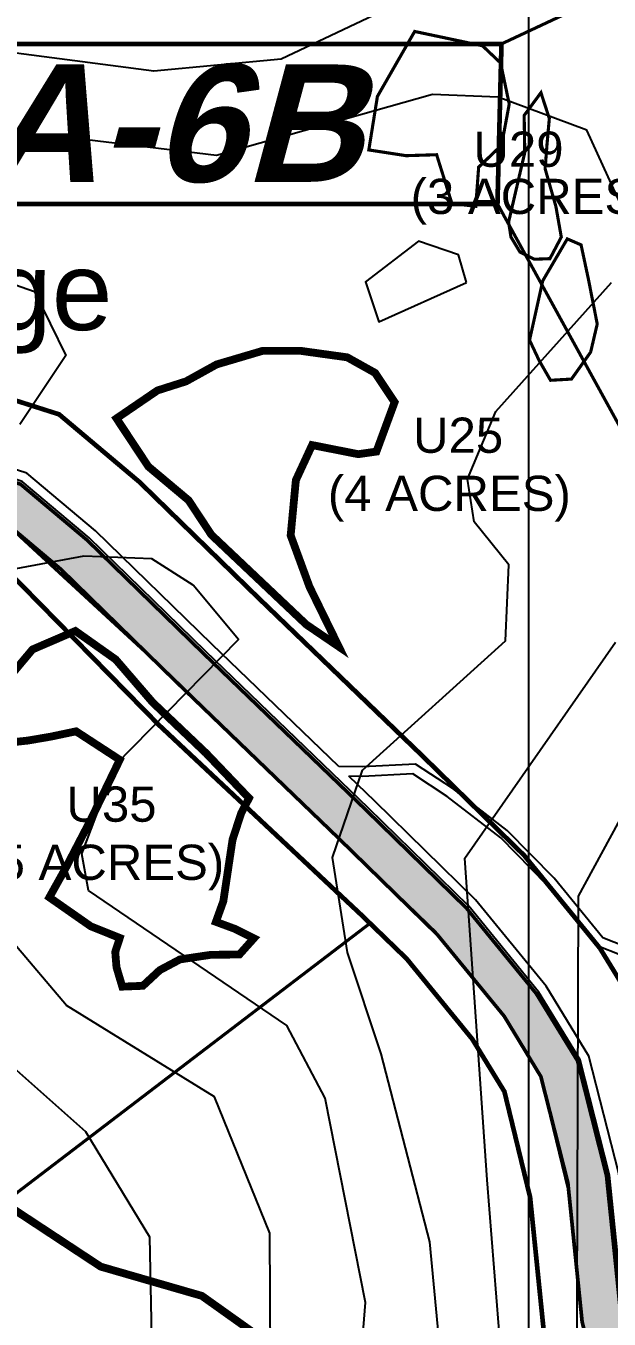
# Model space of a CAD drawing. Header units: metres. Extents: x 218545 to 227455, y 1543467 to 1556082.
# Drawn here: x 222678 to 223052, y 1547843 to 1548669 of the extents above; entities that cross this region are included whole.
import ezdxf

# ---------------------------------------------------------------- set-up
doc = ezdxf.new("R2010")
doc.units = ezdxf.units.M
doc.header["$MEASUREMENT"] = 0
doc.header["$PDMODE"] = 1
doc.header["$PDSIZE"] = -10
for name, color, linetype in [('10 M CONTOUR', 20, 'Continuous'), ('2 M CONTOUR', 33, 'Continuous'), ('Bridges', 200, 'Continuous'), ('CART TRACK', 30, 'Continuous'), ('EXCAVATED CANAL', 160, 'Continuous'), ('GRID', 250, 'Continuous'), ('SATGE-2', 160, 'Continuous'), ('UUL', 90, 'Continuous')]:
    doc.layers.add(name, color=color, linetype=linetype)
doc.layers.add('BO', color=7, linetype='Continuous', lineweight=30)
doc.styles.add('ARIAL', font='arialbd.ttf')
doc.styles.get("Standard").update_dxf_attribs({"font": 'arial.ttf'})

msp = doc.modelspace()

# ---------------------------------------------------------------- hatches: boundary and pattern name
at = {"layer": 'EXCAVATED CANAL'}
h = msp.add_hatch(dxfattribs=at)
h.set_pattern_fill('DOTS', color=256, scale=50)
h.set_pattern_definition([(0, (0.1397, 0.1363), (1.5625, 3.125), [0, -3.125])])
h.paths.add_polyline_path([(221677.6937, 1554791.64442), (221704.67316, 1554781.50768), (221725.84354, 1554764.12013), (221771.77601, 1554658.84245), (221826.66019, 1554604.5166), (221890.14239, 1554543.40766), (221937.5323, 1554495.62726), (221949.02306, 1554474.38318), (221970.84004, 1554401.16884), (221985.50391, 1554342.1364), (221990.8142, 1554293.13117), (221922.06107, 1554210.45335), (221883.85237, 1554172.24465), (221834.68547, 1554146.36733), (221786.59744, 1554139.63501), (221713.05915, 1554113.20718), (221640.09635, 1554026.29562), (221578.70094, 1553948.7665), (221543.8227, 1553881.343), (221550.37321, 1553816.99215), (221575.22372, 1553730.01538), (221619.73786, 1553599.64432), (221627.53279, 1553553.64843), (221647.60429, 1553471.24962), (221685.23951, 1553402.33735), (221702.72777, 1553385.14753), (221718.31628, 1553368.57315), (221759.68082, 1553305.34543), (221793.41232, 1553269.19256), (221866.96525, 1553193.56155), (221898.48979, 1553155.27226), (221955.71109, 1553087.99832), (222027.36459, 1553011.99203), (222080.24728, 1552953.06813), (222103.79949, 1552923.00001), (222162.61161, 1552843.31454), (222212.67089, 1552774.4831), (222285.17552, 1552689.96857), (222319.21374, 1552649.32189), (222332.67594, 1552622.88749), (222345.26961, 1552593.48022), (222359.18048, 1552556.08916), (222368.11872, 1552534.61058), (222389.54691, 1552422.82945), (222416.94495, 1552265.45475), (222446.87895, 1552199.76931), (222474.88143, 1552155.82976), (222526.95495, 1552085.99911), (222633.93532, 1551930.3591), (222665.01712, 1551866.46674), (222674.38512, 1551777.36289), (222665.28065, 1551717.94056), (222643.93351, 1551662.4778), (222613.05268, 1551577.63886), (222608.08692, 1551544.38406), (222608.54407, 1551495.18901), (222625.47574, 1551477.79524), (222626.96748, 1551470.94678), (222622.09495, 1551441.15212), (222622.71151, 1551410.9404), (222638.97905, 1551280.55909), (222646.22726, 1551144.9598), (222650.3292, 1551108.07219), (222664.44073, 1550783.9432), (222658.66497, 1550677.51638), (222648.79081, 1550640.74825), (222629.83511, 1550607.52051), (222586.42228, 1550552.69021), (222533.33897, 1550497.69687), (222459.74745, 1550428.34623), (222363.1073, 1550330.83662), (222312.43248, 1550273.59953), (222247.4693, 1550206.90611), (222157.04628, 1550111.10256), (222083.86052, 1550040.18285), (222009.27453, 1549958.49819), (221838.28985, 1549793.2243), (221733.41196, 1549688.99052), (221661.42128, 1549610.98472), (221593.45514, 1549539.70631), (221536.09912, 1549481.41053), (221507.92632, 1549440.67863), (221485.62919, 1549390.74303), (221459.14595, 1549318.28691), (221440.5382, 1549225.18609), (221427.15324, 1549142.08652), (221412.21579, 1549050.15665), (221410.45962, 1548979.46286), (221425.16964, 1548904.80015), (221445.17672, 1548833.95243), (221473.74653, 1548779.18003), (221521.21905, 1548733.53019), (221571.70567, 1548707.5099), (221659.71715, 1548674.33117), (221748.07972, 1548647.895), (221835.34799, 1548619.47559), (221961.60573, 1548577.88445), (222075.40908, 1548543.75533), (222176.56515, 1548502.16753), (222306.15866, 1548445.41572), (222451.21444, 1548392.87583), (222529.3421, 1548381.06278), (222609.89339, 1548371.02657), (222662.85006, 1548354.1647), (222700.84907, 1548322.2047), (222774.53831, 1548250.45465), (222878.80881, 1548150.12341), (222941.85942, 1548088.53022), (222984.44789, 1548036.43783), (223007.99985, 1547998.04314), (223025.23783, 1547930.19402), (223034.36018, 1547840.97104), (223056.79053, 1547753.19681), (223115.36795, 1547656.06126), (223190.51503, 1547596.0062), (223348.91253, 1547525.59569), (223480.63732, 1547497.20699), (223485.90427, 1547521.64588), (223356.70584, 1547549.49011), (223203.60947, 1547617.54417), (223134.46775, 1547672.79994), (223080.1005, 1547762.95401), (223059.04163, 1547845.3614), (223049.92106, 1547934.56697), (223031.29519, 1548007.87888), (223004.8735, 1548050.95184), (222960.32932, 1548105.43636), (222896.21099, 1548168.07258), (222791.92572, 1548268.41803), (222717.63742, 1548340.75138), (222675.15281, 1548376.48411), (222615.27695, 1548395.54911), (222532.75695, 1548405.83061), (222457.40024, 1548417.22469), (222315.43975, 1548468.64345), (222186.33374, 1548525.18176), (222083.77318, 1548567.34699), (221969.10873, 1548601.73435), (221843.12958, 1548643.23372), (221755.53424, 1548671.75964), (221667.71908, 1548698.03204), (221581.87539, 1548730.39355), (221535.91651, 1548754.08029), (221494.02165, 1548794.36661), (221468.53503, 1548843.2281), (221449.50301, 1548910.623), (221435.52028, 1548981.59427), (221437.16572, 1549047.83064), (221451.83237, 1549138.09394), (221465.14539, 1549220.74687), (221483.28515, 1549311.50616), (221508.81139, 1549381.34401), (221529.80766, 1549428.36627), (221555.43289, 1549465.41492), (221611.41314, 1549522.31238), (221679.65493, 1549593.87987), (221751.41782, 1549671.63885), (221855.78973, 1549775.36977), (222027.21026, 1549941.06496), (222101.80686, 1550022.76124), (222174.84432, 1550093.53723), (222265.51505, 1550189.60324), (222330.75613, 1550256.58195), (222381.35911, 1550313.73791), (222477.2037, 1550410.44478), (222550.91528, 1550479.90857), (222605.26123, 1550536.20999), (222650.61131, 1550593.48703), (222672.10057, 1550631.15588), (222683.48673, 1550673.55421), (222689.47025, 1550783.8092), (222675.26897, 1551109.99956), (222671.15335, 1551147.01019), (222663.89621, 1551282.77669), (222647.67983, 1551412.74791), (222647.13642, 1551439.375), (222652.40855, 1551471.6131), (222648.38025, 1551490.10666), (222633.44984, 1551505.44455), (222633.10417, 1551542.64335), (222637.40648, 1551571.45512), (222667.34729, 1551653.71153), (222689.58296, 1551711.4828), (222699.58555, 1551776.767), (222689.42059, 1551873.45127), (222655.59772, 1551942.97821), (222547.2843, 1552100.5576), (222495.47102, 1552170.03928), (222468.90224, 1552211.72917), (222441.0243, 1552272.90291), (222414.13993, 1552427.32708), (222392.18764, 1552541.8422), (222382.44504, 1552565.25368), (222368.48937, 1552602.76515), (222355.3303, 1552633.49266), (222340.2031, 1552663.19646), (222304.24686, 1552706.13353), (222232.29886, 1552789.99924), (222182.77844, 1552858.08975), (222123.70148, 1552938.13404), (222099.41212, 1552969.14325), (222045.76565, 1553028.9182), (221974.34025, 1553104.68253), (221917.66267, 1553171.31722), (221885.60826, 1553210.25008), (221811.30219, 1553286.65628), (221779.52006, 1553320.869), (221738.11281, 1553384.162), (221720.67455, 1553402.70311), (221705.48675, 1553417.63174), (221671.21237, 1553480.39011), (221652.1315, 1553558.72211), (221644.14698, 1553605.83678), (221599.18365, 1553737.52338), (221575.11946, 1553821.74806), (221569.55125, 1553876.44892), (221599.8824, 1553935.08239), (221659.55142, 1554010.43144), (221727.92599, 1554091.87762), (221792.64591, 1554115.13634), (221842.5016, 1554122.11614), (221898.91039, 1554151.80498), (221940.62423, 1554193.51882), (222016.87018, 1554287.38728), (222010.45741, 1554346.56662), (221995.23918, 1554407.83077), (221972.50841, 1554484.11162), (221958.04406, 1554510.85328), (221907.88908, 1554561.42153), (221844.32293, 1554622.61128), (221793.01178, 1554673.40044), (221746.58877, 1554779.80245), (221717.48596, 1554803.70502), (221684.94991, 1554815.92949), (221656.53043, 1554822.32331), (221650.9804, 1554797.65439)])

# ---------------------------------------------------------------- linework, layer by layer
at = {"const_width": 2, "elevation": -1469.86579}
msp.add_lwpolyline([(221521.21905, 1548733.53019), (221571.70567, 1548707.5099), (221659.71715, 1548674.33117), (221748.07972, 1548647.895), (221845.07791, 1548616.27041), (221991.79908, 1548568.8296), (222075.40908, 1548543.75533), (222224.07946, 1548481.35998), (222316.88131, 1548438.83092), (222378.68655, 1548419.14577), (222451.21444, 1548392.87583), (222502.26006, 1548385.15764), (222609.89339, 1548371.02657), (222662.85006, 1548354.1647), (222760.63609, 1548263.99102), (222910.33411, 1548119.32682), (222940.56893, 1548090.10869), (222984.44789, 1548036.43783), (223007.99985, 1547998.04314), (223025.75777, 1547925.10867), (223034.36018, 1547840.97104), (223056.79053, 1547753.19681), (223109.79938, 1547665.29529)], dxfattribs=at)
at = {"layer": '10 M CONTOUR'}
msp.add_polyline3d([(222835.09069, 1547817.23932, -1029.86579), (222834.54569, 1547897.71432, -1029.86579), (222799.07869, 1547984.94432, -1029.86579), (222704.56969, 1548043.29532, -1029.86579), (222670.08069, 1548083.81732, -1029.86579)], dxfattribs=at)
at = {"layer": '2 M CONTOUR'}
for points in [[(222242.37375, 1547122.14996, -1037.86579), (222261.96769, 1547120.39232, -1037.86579), (222508.96969, 1547152.65332, -1037.86579), (222655.67469, 1547145.45332, -1037.86579), (222829.12169, 1547177.70632, -1037.86579), (222941.65169, 1547173.36532, -1037.86579), (223013.22469, 1547183.88432, -1037.86579), (223037.22869, 1547211.67532, -1037.86579), (223043.51169, 1547277.14632, -1037.86579), (223033.61969, 1547306.05732, -1037.86579), (222962.55169, 1547387.46232, -1037.86579), (222952.46936, 1547479.05521, -1037.86579), (223006.08669, 1547579.24346, -1037.86579), (223030.59169, 1547659.53832, -1037.86579), (223031.93304, 1548113.26049, -1037.86579), (223093.55869, 1548226.06832, -1037.86579), (223137.87969, 1548356.53132, -1037.86579), (223172.11769, 1548402.99632, -1037.86579), (223309.85469, 1548449.06332, -1037.86579), (223333.87769, 1548494.31732, -1037.86579), (223335.79469, 1548608.52032, -1037.86579), (223321.17569, 1548659.92032, -1037.86579), (223196.00869, 1548842.70032, -1037.86579)], [(222937.00269, 1548693.21932, -1035.86579), (222841.82469, 1548648.14432, -1035.86579), (222760.35669, 1548640.53732, -1035.86579), (222644.37797, 1548655.49606, -1035.86579)], [(223061.24769, 1548550.55932, -1033.86579), (223037.42069, 1548602.68532, -1033.86579), (222980.71969, 1548623.92632, -1033.86579), (222938.62969, 1548625.54632, -1033.86579), (222800.37969, 1548586.62832, -1033.86579), (222698.07269, 1548598.89132, -1033.86579), (222632.15069, 1548592.01432, -1033.86579)], [(222960.41769, 1548505.47632, -1031.86579), (222955.20869, 1548522.98532, -1031.86579), (222929.60269, 1548531.83232, -1031.86579), (222895.67969, 1548505.86632, -1031.86579), (222904.41169, 1548480.35532, -1031.86579), (222960.41769, 1548505.47632, -1031.86579)], [(222622.30569, 1548521.21032, -1033.86579), (222683.94764, 1548499.60582, -1033.86579), (222704.00822, 1548458.82291, -1033.86579), (222674.72091, 1548414.66643, -1033.86579)], [(222735.08569, 1547293.32732, -1033.86579), (222789.97269, 1547358.00332, -1033.86579), (222802.62169, 1547425.26932, -1033.86579), (222794.529, 1547504.74331, -1033.86579), (222785.31037, 1547572.26722, -1033.86579), (222793.08368, 1547616.64522, -1033.86579), (222838.61312, 1547666.57048, -1033.86579), (222920.05369, 1547736.14332, -1033.86579), (222938.76169, 1547763.88432, -1033.86579), (222945.02169, 1547806.55832, -1033.86579), (222936.92369, 1547892.18232, -1033.86579), (222905.71869, 1548012.34932, -1033.86579), (222884.19669, 1548077.14132, -1033.86579), (222874.73478, 1548137.96249, -1033.86579), (222893.96369, 1548193.81432, -1033.86579), (222985.30369, 1548276.27932, -1033.86579), (222987.55469, 1548325.04332, -1033.86579), (222965.20669, 1548352.41932, -1033.86579), (222960.98369, 1548379.60132, -1033.86579), (222979.22269, 1548422.94032, -1033.86579), (223053.04569, 1548505.40432, -1033.86579)], [(222892.32969, 1547810.87932, -1031.86579), (222895.78369, 1547853.52032, -1031.86579), (222870.05169, 1547984.15832, -1031.86579), (222845.39069, 1548030.50732, -1031.86579), (222718.51869, 1548116.88832, -1031.86579), (222714.40369, 1548140.32832, -1031.86579), (222735.88069, 1548197.06032, -1031.86579), (222814.59869, 1548277.14332, -1031.86579), (222785.56069, 1548311.86332, -1031.86579), (222759.10469, 1548328.79932, -1031.86579), (222715.58269, 1548330.55532, -1031.86579), (222629.48369, 1548314.53232, -1031.86579)], [(221842.36058, 1547193.92664, -1035.86579), (221846.08169, 1547194.11832, -1035.86579), (222055.03869, 1547235.98632, -1035.86579), (222117.87869, 1547223.55532, -1035.86579), (222179.86869, 1547186.08632, -1035.86579), (222253.61369, 1547174.50432, -1035.86579), (222695.58169, 1547211.86632, -1035.86579), (222785.85169, 1547246.10032, -1035.86579), (222839.11669, 1547287.20932, -1035.86579), (222864.03469, 1547431.63232, -1035.86579), (222854.51369, 1547495.70132, -1035.86579), (222854.15978, 1547545.46432, -1035.86579), (222869.70641, 1547619.97357, -1035.86579), (222934.91569, 1547691.11332, -1035.86579), (222975.01069, 1547737.80232, -1035.86579), (222982.56869, 1547819.41432, -1035.86579), (222973.55969, 1547931.81432, -1035.86579), (222959.24094, 1548137.54454, -1035.86579), (223055.60369, 1548275.50132, -1035.86579)], [(222759.39469, 1547821.35532, -1027.86579), (222757.70869, 1547895.27532, -1027.86579), (222716.83469, 1547962.62032, -1027.86579), (222637.98169, 1548032.49832, -1027.86579)]]:
    msp.add_polyline3d(points, dxfattribs=at)
at = {"layer": 'BO', "ltscale": 100, "const_width": 3, "elevation": -1469.86579}
for points in [[(223077.88586, 1548027.55036), (223045.72471, 1548079.97985), (222997.26914, 1548139.24862), (222931.01537, 1548203.97093), (222826.70055, 1548304.34481), (222751.21413, 1548377.84475), (222699.75832, 1548421.12293), (222626.04408, 1548444.59418), (222539.58663, 1548455.36627), (222469.77183, 1548465.9224), (222334.00192, 1548515.0989), (221878.88013, 1548684.09996)], [(221947.64189, 1548557.0751), (221947.64824, 1548558.09019), (222066.95729, 1548520.18997), (222110.84853, 1548501.76929), (222245.77149, 1548443.91878), (222307.8469, 1548415.47098), (222370.63302, 1548395.47342), (222446.39151, 1548373.35121), (222604.43072, 1548346.52922), (222649.97983, 1548332.02598), (222666.68509, 1548321.26817), (222763.35935, 1548222.82572), (222892.96128, 1548101.34948), (222922.14194, 1548073.15006), (222964.02229, 1548021.92382), (222984.63781, 1547988.31615), (223001.0618, 1547920.8603), (223009.67873, 1547836.58068), (223033.48056, 1547743.4396), (223071.66178, 1547689.80804)]]:
    msp.add_lwpolyline(points, dxfattribs=at)
at = {"layer": 'BO', "color": 1}
msp.add_point((223003, 1548583), dxfattribs=at)
at = {"layer": 'BO', "color": 2}
for p in [(222965, 1548427), (222787, 1548337), (222946, 1548199)]:
    msp.add_point(p, dxfattribs=at)
at = {"layer": 'CART TRACK', "linetype": 'Continuous', "ltscale": 50, "elevation": -1469.86579}
for points in [[(223486.32563, 1547523.60099), (223357.3293, 1547551.40166), (223204.65703, 1547619.26721), (223135.99574, 1547674.13904), (223081.9653, 1547763.73459), (223061.01615, 1547845.71263), (223051.89572, 1547934.91681), (223033.15881, 1548008.66574), (223006.50755, 1548052.11296), (222961.80692, 1548106.78885), (222897.60317, 1548169.50852), (222793.31671, 1548269.85511), (222718.98049, 1548342.23512), (222676.13703, 1548378.26966), (222615.70764, 1548397.51091), (222533.03013, 1548407.81204), (222457.8951, 1548419.17259), (222316.18223, 1548470.50167), (222187.11523, 1548527.0229), (222084.44231, 1548569.23432), (221969.70897, 1548603.64234), (221843.75211, 1548645.13437), (221756.13061, 1548673.66881)], [(222878.66761, 1548196.05525), (222797.48969, 1548274.16632), (222723.00969, 1548346.68632), (222679.08969, 1548383.62632), (222616.99969, 1548403.39632), (222533.84969, 1548413.75632), (222459.37969, 1548425.01632), (222318.40969, 1548476.07632), (222189.45969, 1548532.54632), (222086.44969, 1548574.89632), (221971.50969, 1548609.36632), (221845.61969, 1548650.83632), (221757.91969, 1548679.39632)], [(223091.98356, 1548069.10802), (223047.66954, 1548086.56787), (223016.46253, 1548124.60538), (222986.50364, 1548155.16013), (222951.55177, 1548181.97341), (222927.83436, 1548197.56258), (222893.78502, 1548195.85624), (222878.66761, 1548196.05525)], [(223265.62869, 1547911.40388), (223257.57804, 1547910.7473), (223216.49084, 1547942.77584), (223166.83503, 1547984.22217), (223150.4485, 1548006.48735), (223138.49489, 1548035.14957), (223122.91728, 1548045.15454), (223089.37212, 1548063.53651), (223043.93394, 1548081.43928), (223011.88735, 1548120.50014), (222982.42208, 1548150.55144), (222947.99163, 1548176.96472), (222926.13793, 1548191.3289), (222893.8984, 1548189.71325), (222885.13876, 1548189.82857)], [(223487.58969, 1547529.46632), (223359.19969, 1547557.13632), (223207.79969, 1547624.43632), (223140.57969, 1547678.15632), (223087.55969, 1547766.07632), (223066.93969, 1547846.76632), (223057.81969, 1547935.96632), (223038.74969, 1548011.02632), (223011.40969, 1548055.59632), (222966.23969, 1548110.84632), (222901.77969, 1548173.81632), (222885.13876, 1548189.82857)]]:
    msp.add_lwpolyline(points, dxfattribs=at)
at = {"layer": 'EXCAVATED CANAL', "linetype": 'Continuous', "lineweight": 50, "elevation": -1469.86579}
for points in [[(221659.71715, 1548674.33117), (221748.07972, 1548647.895), (221835.34799, 1548619.47559), (221961.60573, 1548577.88445), (222075.40908, 1548543.75533), (222176.56515, 1548502.16753), (222306.15866, 1548445.41572), (222451.21444, 1548392.87583), (222529.3421, 1548381.06278), (222609.89339, 1548371.02657), (222662.85006, 1548354.1647), (222700.84907, 1548322.2047), (222774.53831, 1548250.45465), (222878.80881, 1548150.12341), (222941.85942, 1548088.53022), (222984.44789, 1548036.43783), (223007.99985, 1547998.04314), (223025.23783, 1547930.19402), (223034.36018, 1547840.97104), (223056.79053, 1547753.19681)], [(223059.04163, 1547845.3614), (223049.92106, 1547934.56697), (223031.29519, 1548007.87888), (223004.8735, 1548050.95184), (222960.32932, 1548105.43636), (222896.21099, 1548168.07258), (222791.92572, 1548268.41803), (222717.63742, 1548340.75138), (222675.15281, 1548376.48411), (222615.27695, 1548395.54911), (222532.75695, 1548405.83061), (222457.40024, 1548417.22469), (222315.43975, 1548468.64345), (222186.33374, 1548525.18176), (222083.77318, 1548567.34699), (221969.10873, 1548601.73435), (221843.12958, 1548643.23372), (221755.53424, 1548671.75964)]]:
    msp.add_lwpolyline(points, dxfattribs=at)
at = {"layer": 'GRID', "linetype": 'Continuous'}
msp.add_line((223000.13969, 1555700.13632, -1469.86579), (223000.13969, 1546700.13632, -1469.86579), dxfattribs=at)
at = {"layer": 'SATGE-2', "color": 0, "const_width": 2, "elevation": -1469.86579}
for points in [[(222982.76359, 1548657.86593), (223921.79403, 1549097.39682)], [(222980.20617, 1548555.62948), (223504.66024, 1547601.52011)], [(222575.50254, 1547849.48256), (222898.75301, 1548095.92088)]]:
    msp.add_lwpolyline(points, dxfattribs=at)
at = {"layer": 'SATGE-2', "color": 3, "lineweight": 40, "elevation": -1469.86579}
for points in [[(223077.88586, 1548027.55036), (223045.72471, 1548079.97985), (222997.26914, 1548139.24862), (222931.01537, 1548203.97093), (222826.70055, 1548304.34481), (222751.21413, 1548377.84475), (222699.75832, 1548421.12293), (222626.04408, 1548444.59418), (222539.58663, 1548455.36627), (222469.77183, 1548465.9224), (222334.00192, 1548515.0989), (221878.88013, 1548684.09996)], [(221939.1694, 1547201.31268), (221947.64824, 1548558.09019), (222066.95729, 1548520.18997), (222110.84853, 1548501.76929), (222245.77149, 1548443.91878), (222307.8469, 1548415.47098), (222370.63302, 1548395.47342), (222446.39151, 1548373.35121), (222604.43072, 1548346.52922), (222649.97983, 1548332.02598), (222666.68509, 1548321.26817), (222763.35935, 1548222.82572), (222892.96128, 1548101.34948), (222922.14194, 1548073.15006), (222964.02229, 1548021.92382), (222984.63781, 1547988.31615), (223001.0618, 1547920.8603), (223009.67873, 1547836.58068), (223033.48056, 1547743.4396), (223071.66178, 1547689.80804)]]:
    msp.add_lwpolyline(points, dxfattribs=at)
at = {"layer": 'SATGE-2', "const_width": 3, "elevation": -1469.86579}
msp.add_lwpolyline([(222649.51974, 1548657.86593), (222982.76359, 1548657.86593), (222980.20617, 1548555.62948), (222646.96232, 1548555.62948)], close=True, dxfattribs=at)
at = {"layer": 'UUL', "elevation": -1469.86579}
for points, const_width in [([(222927.22679, 1548665.83235), (222903.39924, 1548624.30574), (222897.89871, 1548590.108), (222921.72626, 1548586.44356), (222941.27831, 1548587.05247), (222951.05434, 1548555.90659), (222966.3309, 1548554.0762), (222968.16238, 1548579.11469), (222982.83249, 1548593.15986), (222987.7205, 1548619.41982), (222982.21997, 1548645.67978), (222970.60639, 1548656.67309)], 2), ([(222997.66027, 1548588.41333), (222987.32024, 1548543.99258), (222988.8485, 1548534.41883), (222994.59768, 1548524.84508), (223003.79151, 1548520.24894), (223013.75554, 1548520.63409), (223021.03298, 1548534.41883), (223017.58832, 1548553.94782), (223010.69295, 1548578.07294), (223011.83915, 1548593.00947), (223013.37347, 1548610.24222), (223008.00636, 1548626.70835), (222997.2782, 1548612.15697)], 2), ([(223000.72892, 1548468.55067), (223009.15862, 1548506.4642), (223024.86576, 1548533.27071), (223033.67753, 1548529.44121), (223038.27444, 1548507.99747), (223044.02362, 1548478.89106), (223039.80877, 1548460.89534), (223027.54628, 1548443.66258), (223014.1376, 1548442.89595), (223006.86016, 1548455.53257)], 2), ([(222884.06682, 1548457.57549), (222854.13472, 1548461.73044), (222830.02279, 1548461.73044), (222800.50657, 1548453.00505), (222780.9675, 1548442.20212), (222762.67574, 1548436.38513), (222736.48523, 1548418.51885), (222756.85557, 1548387.77213), (222782.63053, 1548366.16628), (222797.18069, 1548344.14506), (222857.87632, 1548286.80656), (222878.66237, 1548272.67976), (222859.95489, 1548310.90532), (222847.89884, 1548343.72957), (222851.22472, 1548379.04673), (222861.61775, 1548401.48345), (222891.13413, 1548395.66655), (222902.7743, 1548397.32849), (222914.41446, 1548428.90619), (222901.94287, 1548447.60353)], 5)]:
    msp.add_lwpolyline(points, close=True, dxfattribs=dict(at, const_width=const_width))
at = {"layer": 'UUL', "const_width": 5, "elevation": -1469.86579}
for points in [[(222651.92181, 1548209.68189), (222679.78934, 1548212.63591), (222694.56756, 1548215.16793), (222710.61247, 1548218.54402), (222738.56446, 1548200.346), (222719.62465, 1548161.22519), (222703.63107, 1548130.51735), (222693.52993, 1548112.42921), (222720.04554, 1548093.92045), (222738.58692, 1548086.49512), (222735.68374, 1548077.52659), (222736.47549, 1548067.76666), (222740.17054, 1548055.36897), (222753.36666, 1548055.89657), (222764.18762, 1548065.92024), (222777.11989, 1548072.77849), (222796.65028, 1548075.68011), (222815.12506, 1548075.94385), (222824.3624, 1548086.23132), (222812.22188, 1548092.29829), (222800.08137, 1548096.78252), (222804.83201, 1548109.97155), (222810.7152, 1548149.24898), (222816.20431, 1548166.12918), (222821.27112, 1548175.83526), (222793.82578, 1548204.53162), (222759.62485, 1548237.02595), (222735.97962, 1548264.45631), (222710.19027, 1548282.68868), (222682.74494, 1548270.87258), (222656.56641, 1548239.64426)], [(223075.26762, 1547693.21983), (223024.93688, 1547716.9128), (222977.89925, 1547737.7369), (222932.90445, 1547769.99927), (222875.36207, 1547804.24292), (222829.40261, 1547830.49117), (222791.08103, 1547857.74668), (222726.37251, 1547876.42567), (222667.13661, 1547915.40826), (222642.50152, 1547953.36976), (222603.10512, 1547969.12108), (222567.41426, 1547997.08756), (222519.81229, 1548012.99662), (222461.94276, 1548044.09576), (222424.02308, 1548068.50823), (222372.71863, 1548103.39248), (222301.45214, 1548119.77474), (222270.43111, 1548131.40665), (222244.31644, 1548146.21891), (222198.43685, 1548190.66303), (222176.54929, 1548219.785), (222148.44133, 1548262.42618)]]:
    msp.add_lwpolyline(points, dxfattribs=at)

# ---------------------------------------------------------------- texts
at = {"layer": 'Bridges', "color": 0}
msp.add_text('Bridge', height=50, dxfattribs=at).set_placement((222532.04689, 1548474.9935, -1470.22871))
at = {"layer": 'SATGE-2', "style": 'ARIAL', "oblique": 15}
msp.add_text('A-6B', height=75, dxfattribs=at).set_placement((222648.96012, 1548569.72418, -2952.16285))
at = {"layer": 'UUL'}
for s, p in [('U29', (222964.8151, 1548579.32501, -3419.53443)), ('(3 ACRES)', (222924.63545, 1548549.16293, -3419.53443)), ('U25', (222926.21622, 1548396.54131, -3419.53443)), ('(4 ACRES)', (222871.71215, 1548359.38047, -3419.53443)), ('U35', (222704.4645, 1548160.76468, -3419.53443)), ('(5 ACRES)', (222649.96043, 1548123.60385, -3419.53443))]:
    msp.add_text(s, height=22.5, dxfattribs=at).set_placement(p)

doc.saveas('drawing.dxf')
